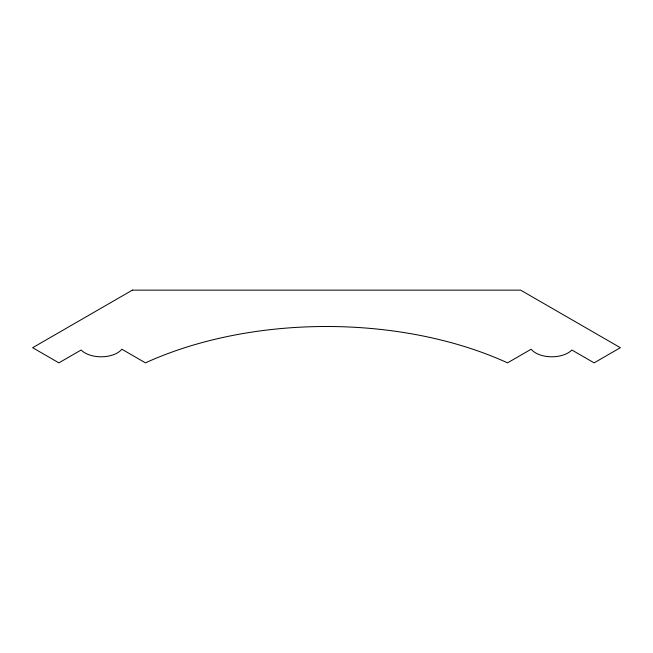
<?xml version="1.0" encoding="UTF-8"?>
<svg xmlns="http://www.w3.org/2000/svg" width="653" height="653" viewBox="0 0 653 653"><rect width="100%" height="100%" fill="white"/><g stroke="black" fill="none" stroke-linecap="round" stroke-linejoin="round"><path stroke-width="0.98" d="M132.347 290.144L32.65 347.706L58.884 362.856L81.152 350A22.888 13.215 0 0 0 101.917 356.791A22.888 13.215 0 0 0 121.858 349.224L145.464 362.856A291.72 168.425 0 0 1 507.536 362.856L531.142 349.224A22.888 13.215 0 0 0 551.083 356.791A22.888 13.215 0 0 0 571.848 350L594.116 362.856L620.35 347.706L520.653 290.144L132.347 290.144"/></g></svg>
